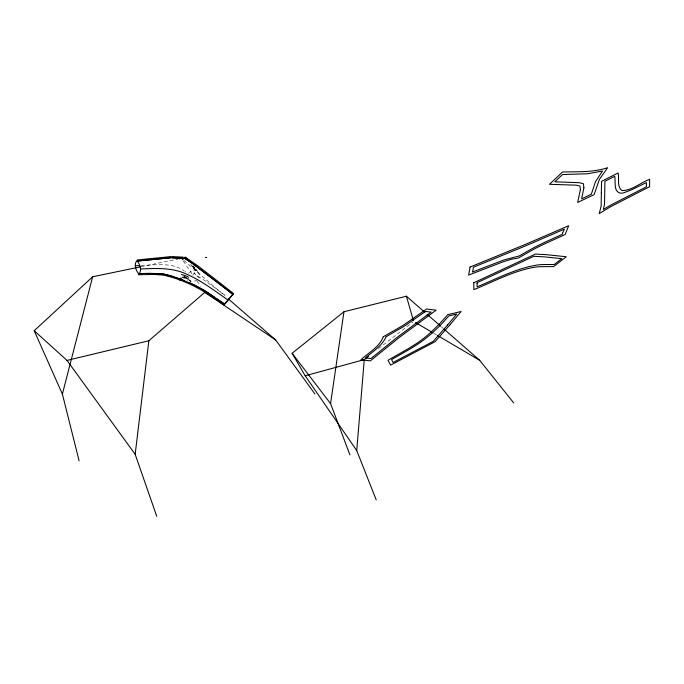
<?xml version="1.0" encoding="UTF-8"?>
<svg xmlns="http://www.w3.org/2000/svg" width="684" height="684" viewBox="0 0 684 684"><rect width="100%" height="100%" fill="white"/><g stroke="black" fill="none" stroke-linecap="round" stroke-linejoin="round"><path stroke-width="0.51" stroke-dasharray="3.42 2.56" d="M188.553 273.344L191.614 270.881L196.18 270.496L196.641 269.496L193.204 265.931M192.717 275.267L194.213 273.138C194.897 270.667 194.538 267.931 192.888 265.948C194.393 270.462 201.361 272.292 198.993 277.875L194.213 273.138L195.769 274.823L205.474 281.038L227.045 296.694M378.5 348.601L412.82 322.104M197.522 279.671L195.427 280.953L191.597 281.406M182.149 277.165L184.543 276.866M182.226 277.106L188.733 277.071M140.733 266.786L178.362 258.971M182.893 277.875L184.842 278.157L187.04 279.568M141.297 265.418C155.413 265.136 171.829 262.006 184.124 270.796M184.295 276.815L188.451 279.346M184.646 276.883L190.853 281.329L184.176 276.259L186.228 277.601M433.836 333.33L436.589 334.955M190.853 281.329L188.553 279.431M184.902 271.411L185.68 272.027M187.236 279.73L188.032 280.406M183.91 260.416L224.968 296.001M441.471 326.884L443.061 328.277M194.171 268.393L190.588 264.246M194.29 268.513L196.18 270.496M197.924 271.702L193.871 267.376L194.384 268.367M183.286 260.946L192.837 274.917M197.018 281.03L200.6 286.263M190.699 264.392L194.709 268.923L193.333 266.674M189.1 280.115L187.587 276.079"/><path stroke-width="1.03" d="M184.27 258.278L185.09 257.21L197.582 265.606L233.603 293.564L223.916 304.996C205.841 291.538 185.886 279.97 163.638 275.224A58.029 51.993 -57.4 0 0 162.151 275.011L154.233 274.429L138.416 274.737L138.519 273.583C135.885 270.351 133.944 264.896 136.432 261.134L170.906 257.774L184.671 258.296L186.014 259.176M170.162 256.68L138.168 259.86L137.287 259.988L137.322 261.134C139.981 264.357 141.947 269.855 139.416 273.609L138.519 273.583L146.325 273.42M376.209 499.876L356.732 450.542L364.273 359.596L368.454 356.364M156.747 516.3L135.158 454.296L148.855 340.752L204.781 292.376L275.669 339.957L314.888 393.898M349.917 454.877L330.577 403.611L343.958 311.75L406.416 296.215L424.738 312.246M220.701 301.507L224.54 304.029L232.859 294.445L226.148 289.024M79.096 460.768L62.389 394.095L92.648 276.772L140.733 266.786M180.995 278.046L179.832 280.183L180.918 278.73M180.858 278.208L180.251 279.115L170.641 275.686L162.929 273.942L145.812 273.438M62.389 394.095L34.2 330.731L92.648 276.772M356.732 450.542L305.184 375.772L292.128 353.286L343.958 311.75M305.184 375.772L364.273 359.596M34.2 330.731L67.015 360.417L148.855 340.752M179.405 258.757L181.499 258.321L183.107 259.723M137.322 261.134L143.845 260.382M154.174 259.347L170.273 257.808M153.84 259.407L144.273 260.339M135.321 265.785L139.579 265.512M144.769 273.472L142.426 273.54M146.718 273.403L149.437 273.326M140.553 268.974C155.892 268.367 172.017 267.341 186.313 274.053C201.352 280.56 214.4 290.649 227.806 299.891M142.041 273.549L138.519 273.583M149.822 273.318L162.057 273.822A57.242 51.377 -58.2 0 1 164.297 274.147L178.875 278.585M172.368 257.791L178.575 258.039M173.12 256.654L183.081 257.124M183.466 258.244L178.986 258.056M181.474 279.568L180.251 279.115L195.154 285.262L207.85 292.624M182.295 279.867L183.936 280.483M179.217 278.713L179.909 278.978M188.921 282.441L204.08 290.196L224.54 304.029M415.496 322.532L432.921 332.792M437.512 335.493L479.706 360.331L513.727 402.936M186.912 259.758L191.366 262.707M185.09 257.21L188.297 259.569M208.235 292.872L210.142 294.154M193.461 264.118L184.671 258.296L185.424 258.808M191.811 263.007L217.957 282.851M210.518 294.419L212.408 295.719M220.316 301.251L217.674 299.421M193.581 264.212L212.391 278.576M212.784 295.984L214.673 297.301M217.298 299.156L216.546 298.626M220.547 284.8L221.411 285.442M222.702 286.416L215.811 281.218M218.82 283.501L219.684 284.151M222.043 285.921L232.859 294.445M223.138 286.741L225.72 288.699M215.383 280.893L212.818 278.91M228.182 298.788L275.669 339.957M427.132 314.332L440.676 326.183M443.856 328.97L479.706 360.331M189.092 260.459L189.442 260.912M292.128 353.286L330.577 403.611M67.015 360.417L135.158 454.296M203.584 290.632L204.781 292.376M406.416 296.215L413.367 320.445M205.285 257.406A53.626 1.599 1.6 0 1 206.799 257.543M170.077 257.15A56.977 45.229 -35.6 0 1 173.009 257.107M170.393 257.175A59.175 48.778 -39.9 0 1 172.505 257.184M188.468 259.467A56.456 11.773 86.3 0 1 188.733 259.732M181.474 274.455A51.206 20.007 27.5 0 1 187.903 276.678M477.081 283.698L477.107 286.793C496.849 278.764 516.121 268.333 537.393 265.007A71.846 23.743 -29.3 0 1 542.848 264.563L554.254 264.503L561.821 258.655L544.481 256.893A239.545 76.343 -27.1 0 0 538.539 256.568L533.828 256.295L477.099 282.672L477.081 283.698M601.339 192.803L601.15 206.012L599.227 213.57L611.214 206.38L649.612 186.689L649.638 179.362C640.472 182.542 631.99 190.733 621.944 190.554C616.626 186.672 619.482 178.575 618.114 172.984L601.569 181.311L601.339 192.803M646.457 184.671L646.38 186.852L611.128 204.901L603.314 209.501L604.511 204.285L604.938 181.277L614.754 176.335C615.856 181.764 613.138 191.879 620.67 193.196A11.987 4.189 -32.3 0 0 623.868 192.751L631.896 189.665L646.354 182.56L646.457 184.671M473.807 282.731L473.832 289.648C494.045 281.543 513.616 270.65 535.324 267.119A68.545 22.649 -29.3 0 1 540.531 266.683L553.621 266.589L566.309 256.757L547.055 254.739A242.931 77.454 -27.1 0 0 541.053 254.388L535.521 254.038L473.807 282.731M580.374 189.69L577.655 202.455L594.097 194.666L599.466 179.268L607.631 167.7C593.062 172.616 577.587 171.539 562.479 172.009L549.509 184.295L576.287 185.176L579.998 186.039L580.374 189.69M583.897 187.92L581.622 198.839L591.301 194.247L595.448 181.807L602.459 171.051L587.65 173.762L562.53 174.54L554.827 181.816L579.194 182.688L583.401 183.714L583.897 187.92M470.028 267.068L468.634 275.088L503.15 261.792L511.35 259.27L518.472 257.962L532.904 249.737A88.552 29.207 -30.1 0 1 537.906 247.155A103.216 33.704 -30 0 1 545.131 243.641L565.129 234.535L568.66 225.737L525.808 244.214L470.028 267.068M562.581 233.15L562.282 234.33L545.345 242.033A106.764 34.875 -30 0 0 537.846 245.667A91.989 30.352 -30.1 0 0 532.639 248.36L519.207 255.961L504.176 259.852L472.464 272.035L472.806 270.821A88.33 32.584 -28 0 0 473.319 267.264L525.252 246.018L564.334 229.14L562.581 233.15M383.271 336.742C379.363 347.104 368.633 352.568 360.913 359.801L370.335 360.853L398.61 337.981L436.118 310.168L426.611 309.006L402.722 325.618L383.271 336.742M386.135 336.69C382.057 345.95 372.78 351.405 365.461 357.92L370.976 358.553L396.626 337.768L431.168 312.118L425.534 311.451L404.064 326.328L386.135 336.69M447.524 325.062L433.211 341.384L393.061 362.486L391.556 359.579L408.622 349.84A72.983 25.659 -27.6 0 0 414.684 346.104C427.722 338.084 438.863 327.482 448.815 315.931L456.767 314.024L447.524 325.062M450.286 324.413L435.041 341.692L390.632 365.119L388.016 360.246L407.621 349.054A69.281 24.359 -27.6 0 0 413.392 345.497C426.671 337.426 437.623 326.311 447.738 314.666L461.11 311.485L450.286 324.413"/></g></svg>
